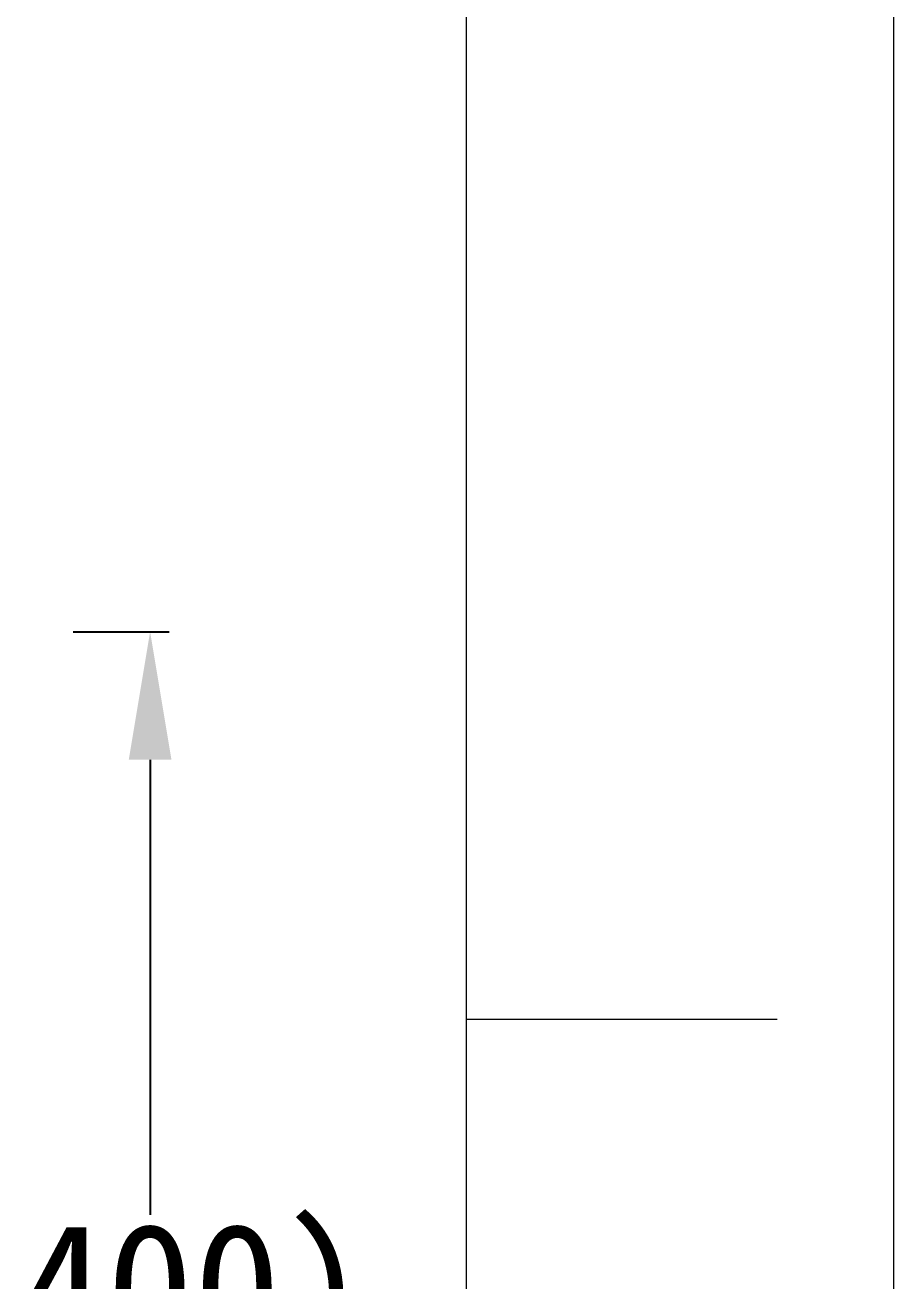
# Model space of a CAD drawing. Header units: millimetres. Extents: x 3350 to 4191, y 133 to 728.
# Drawn here: x 4149.8 to 4190.5, y 251.7 to 310.6 of the extents above; entities that cross this region are included whole.
import ezdxf

# ---------------------------------------------------------------- set-up
doc = ezdxf.new("R2010")
doc.units = ezdxf.units.MM
doc.layers.add('DIM', color=5, linetype='Continuous', lineweight=9)
doc.layers.add('FORM', color=7, linetype='Continuous', lineweight=13)
doc.dimstyles.new('겸용-샤워욕조용1', dxfattribs={"dimscale": 0.6, "dimtxt": 10, "dimasz": 10, "dimexe": 1.5, "dimexo": 1.5, "dimgap": 2, "dimtad": 0, "dimtih": 1, "dimtoh": 1, "dimdec": 1, "dimdsep": 46, "dimtxsty": 'Standard', "dimcen": 2.5, "dimclrd": 5, "dimclre": 5, "dimclrt": 5, "dimadec": 1, "dimazin": 2, "dimtfac": 1, "dimtdec": 1, "dimtmove": 0, "dimatfit": 3, "dimfxl": 1.25, "dimarcsym": 0})

# ---------------------------------------------------------------- blocks, each defined once
blk = doc.blocks.new('*D70')
at = {"layer": 'Defpoints', "color": 0, "lineweight": 18, "transparency": 16777216}
for p in [(4151.177, 282.16), (4106.989, 219.099), (4155.679, 219.099)]:
    blk.add_point(p, dxfattribs=at)
at = {"layer": 'DIM', "color": 5, "lineweight": -2, "transparency": 16777216}
for p, q in [((4152.077, 282.16), (4156.579, 282.16)), ((4155.679, 276.16), (4155.679, 254.83)), ((4155.679, 225.099), (4155.679, 246.43)), ((4107.889, 219.099), (4156.579, 219.099))]:
    blk.add_line(p, q, dxfattribs=at)
at = {"layer": 'DIM', "color": 5, "lineweight": 18, "transparency": 16777216}
for points in [[(4154.679, 276.16), (4156.679, 276.16), (4155.679, 282.16)], [(4154.679, 225.099), (4156.679, 225.099), (4155.679, 219.099)]]:
    blk.add_solid(points, dxfattribs=at)
at = {"layer": 'DIM', "color": 5, "transparency": 16777216, "insert": (4155.679, 250.63), "char_height": 6, "attachment_point": 5}
blk.add_mtext('(400)', dxfattribs=at)

msp = doc.modelspace()

# ---------------------------------------------------------------- linework, layer by layer
at = {"layer": 'FORM', "color": 7, "linetype": 'Continuous'}
for p, q in [((4190.511, 133.043), (4190.511, 727.75)), ((4170.487, 707.726), (4170.487, 153.067)), ((4170.492, 264.003), (4185.046, 264.004))]:
    msp.add_line(p, q, dxfattribs=at)

# ---------------------------------------------------------------- dimensions: what is measured, and where the dimension line sits
at = {"layer": 'DIM', "color": 5}
dim = msp.add_linear_dim(base=(4155.679, 219.099), p1=(4151.177, 282.16), p2=(4106.989, 219.099), angle=90, text='(400)', dimstyle='겸용-샤워욕조용1', dxfattribs=at)
dim.commit()
dim.dimension.update_dxf_attribs({"geometry": '*D70', "text_midpoint": (4155.679, 250.63)})

# ---------------------------------------------------------------- leaders
at = {"layer": 'DIM', "color": 1}
msp.add_leader([(4118.87, 292.468), (4130.259, 343.822), (4162.122, 343.822)], dimstyle='겸용-샤워욕조용1', dxfattribs=at)

doc.saveas('drawing.dxf')
